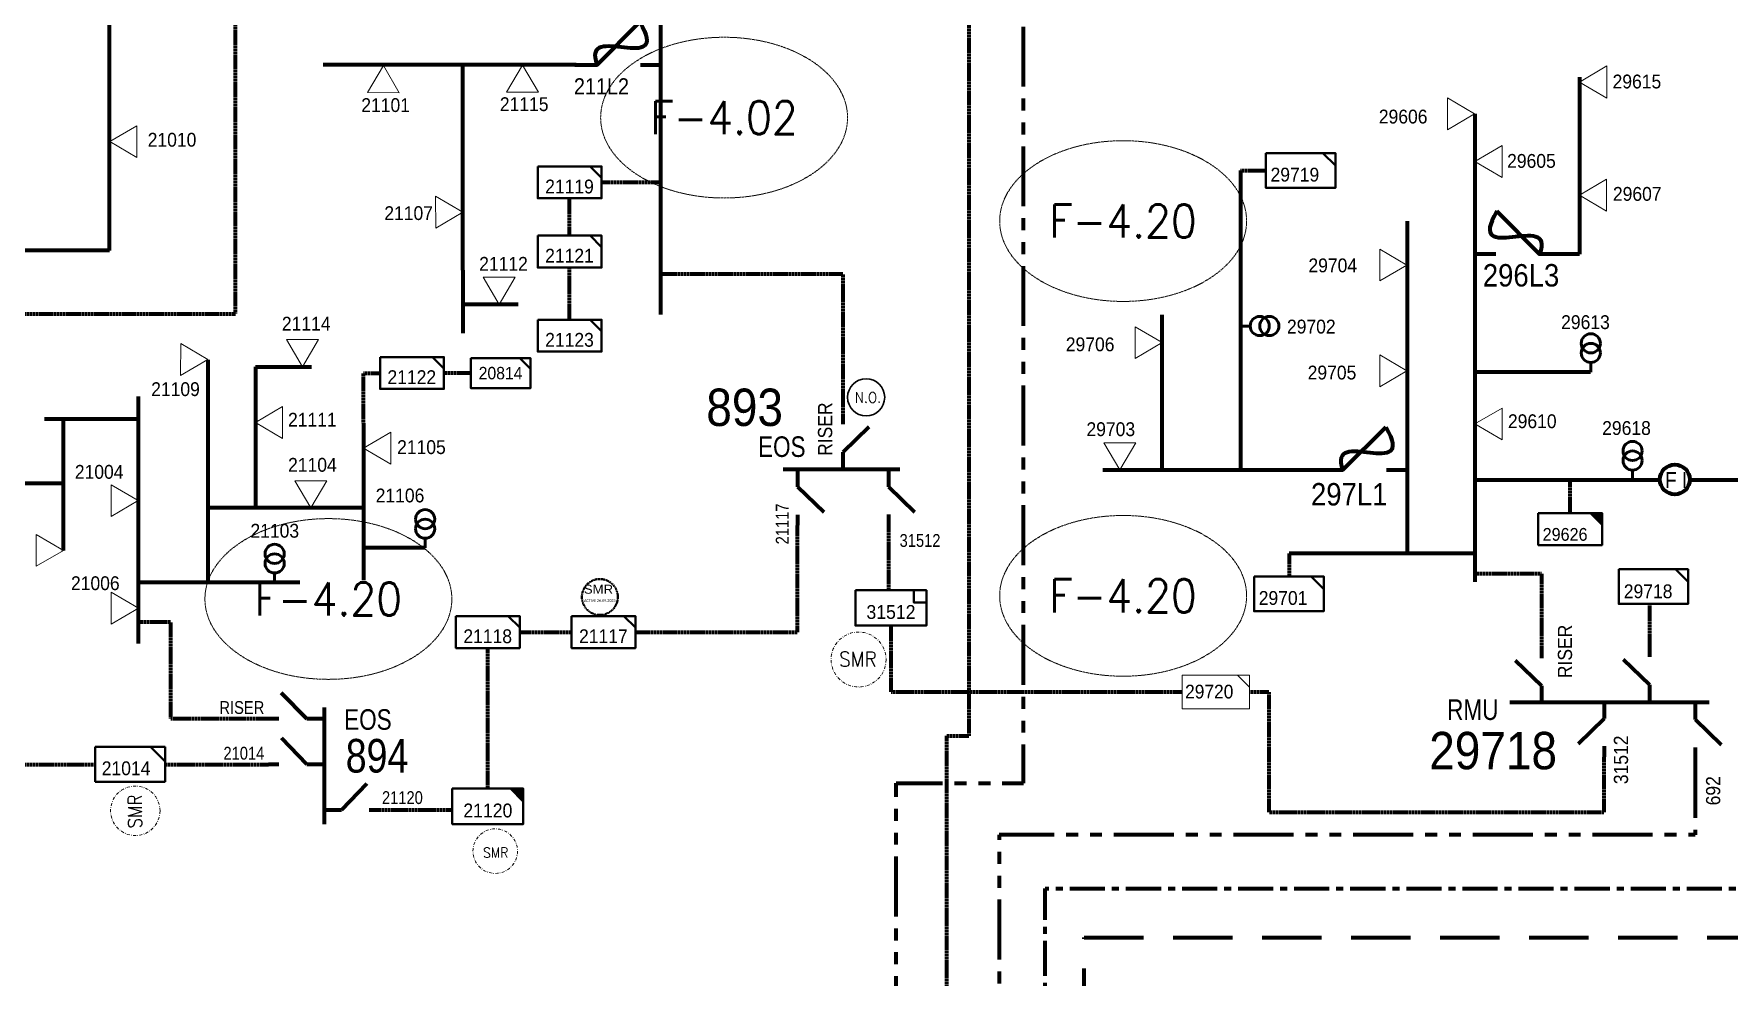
# Model space of a CAD drawing. Header units: metres. Extents: x 65984 to 144644, y -19036 to 23726.
# Drawn here: x 111825.1 to 112278.5, y 20995.5 to 21247.8 of the extents above; entities that cross this region are included whole.
import ezdxf
from ezdxf.enums import TextEntityAlignment as Align

# ---------------------------------------------------------------- set-up
doc = ezdxf.new("R2010")
doc.units = ezdxf.units.M
doc.header["$MEASUREMENT"] = 0
for name, pattern in [('( Center )', [2, 1.25, -0.25, 0.25, -0.25]), ('( Phantom )', [2.5, 1.25, -0.25, 0.25, -0.25, 0.25, -0.25]), ('DGN Style 3', [0.013877, 0, -0.013877]), ('DGN Style 4', [1.6, 0.8, -0.4, 0, -0.4]), ('HIDDEN2', [2381.25, 1587.5, -793.75])]:
    doc.linetypes.add(name, pattern=pattern)
doc.layers.get('0').update_dxf_attribs({"color": 95, "lineweight": 40})
for name, color, linetype, lineweight in [('d_eos', 111, 'Continuous', 40), ('d_eos no', 121, 'Continuous', 40), ('d_fco', 5, 'Continuous', 40), ('d_fco text', 95, 'Continuous', 40), ('d_oh branch', 94, 'Continuous', 40), ('d_switch', 95, 'Continuous', 40), ('d_tf', 1, 'Continuous', 40), ('d_tf no', 6, 'Continuous', 40), ('d_tf_200', 1, 'Continuous', 40), ('d_ug cable', 95, 'Continuous', 40), ('d_unit sub', 7, 'Continuous', 40), ('EARTH FAULT INDICATOR', 95, 'Continuous', 40), ('FDR  1  16', 234, 'Continuous', 40), ('fedr no', 95, 'Continuous', 40), ('O H MAIN FEEDER', 4, 'Continuous', 100), ('SW N O', 114, 'Continuous', 30)]:
    doc.layers.add(name, color=color, linetype=linetype, lineweight=lineweight)
doc.styles.get("Standard").update_dxf_attribs({"font": 'txt.shx'})
doc.styles.add('Style-Andalus', font='andlso.ttf')
doc.styles.add('Style-Arial', font='arial.ttf')
doc.styles.add('Style-ENGINEERING', font='ENGINEERING.shx')
doc.styles.add('Style-msdefault', font='msdefault.shx')
doc.styles.add('Style-simplex', font='simplex.shx')
doc.styles.add('Style-STANDARD', font='STANDARD.shx')

# ---------------------------------------------------------------- blocks, each defined once
blk = doc.blocks.new('TF_8')
at = {"color": 0, "linetype": 'ByBlock', "lineweight": -2}
blk.add_line((6.3, 4.95), (9.9, 1.35), dxfattribs=at)
blk.add_3dface([(-10.1, 4.95), (9.9, 4.95), (9.9, -5.05), (-10.1, -5.05)], dxfattribs=at)
blk = doc.blocks.new('TFU_20')
at = {"layer": 'd_tf_200', "color": 94, "linetype": 'Continuous', "lineweight": 53}
blk.add_line((0, 10), (0, 0), dxfattribs=at)
for centre in [(0, 30), (0, 20)]:
    blk.add_circle(centre, 10, dxfattribs=at)
blk = doc.blocks.new('*U746')
at = {"layer": 'd_fco', "color": 1, "linetype": 'Continuous', "lineweight": 100}
blk.add_line((-4.6, 4.21), (-10.13, 4.21), dxfattribs=at)
at = {"layer": 'd_fco', "color": 1, "linetype": 'Continuous', "lineweight": 100, "flags": 128}
blk.add_lwpolyline([(13.02, 4.21), (7.07, 4.21), (-4.4, -7.26)], dxfattribs=at)
at = {"layer": 'd_fco', "color": 1, "linetype": 'Continuous', "lineweight": 100}
blk.add_open_spline([(-4.4, -7.26), (-13, 7.69), (11.58, -7.67), (7.07, 4.21)], degree=3, dxfattribs=at)
blk = doc.blocks.new('*U771')
at = {"layer": 'd_fco', "color": 94, "linetype": 'Continuous', "lineweight": 100}
blk.add_line((-4.6, 4.21), (-10.13, 4.21), dxfattribs=at)
at = {"layer": 'd_fco', "color": 94, "linetype": 'Continuous', "lineweight": 100, "flags": 128}
blk.add_lwpolyline([(13.02, 4.21), (7.07, 4.21), (-4.4, -7.26)], dxfattribs=at)
at = {"layer": 'd_fco', "color": 94, "linetype": 'Continuous', "lineweight": 100}
blk.add_open_spline([(-4.4, -7.26), (-13, 7.69), (11.58, -7.67), (7.07, 4.21)], degree=3, dxfattribs=at)
blk = doc.blocks.new('*U906')
at = {"layer": 'EARTH FAULT INDICATOR', "color": 2, "linetype": 'Continuous', "lineweight": 100}
blk.add_circle((0.02, 0.13), 4, dxfattribs=at)
at = {"layer": 'EARTH FAULT INDICATOR', "color": 2, "lineweight": 140, "style": 'Style-Andalus', "width": 0.9}
blk.add_text('F I', height=4.234, dxfattribs=at).set_placement((-2.61, 2.11), align=Align.TOP_LEFT)
blk = doc.blocks.new('exist.us-1000kva')
at = {"color": 0, "linetype": 'ByBlock', "lineweight": -2, "flags": 128}
blk.add_lwpolyline([(39.99, 12.92), (32.8, 20), (40, 20)], close=True, dxfattribs=at)
at = {"color": 0, "linetype": 'ByBlock', "lineweight": -2, "extrusion": (0, 0, -1)}
blk.add_solid([(-39.99, 12.92), (-32.8, 20), (-40, 20)], dxfattribs=at)
at = {"color": 0, "linetype": 'ByBlock', "lineweight": -2, "xscale": 2, "yscale": 2}
blk.add_blockref('TF_8', (20.2, 10.1), dxfattribs=at)
blk = doc.blocks.new('TF3')
at = {"color": 0, "linetype": 'ByBlock', "lineweight": -2}
for p, q in [((11.3, 9), (18.3, 9)), ((18.3, 9), (18.3, 2))]:
    blk.add_line(p, q, dxfattribs=at)
at = {"color": 0, "linetype": 'ByBlock', "lineweight": -2, "flags": 128}
blk.add_lwpolyline([(18.3, 2), (11.3, 2), (11.3, 9)], dxfattribs=at)
at = {"color": 0, "linetype": 'ByBlock', "lineweight": -2}
blk.add_3dface([(-21.7, 9), (18.3, 9), (18.3, -11), (-21.7, -11)], dxfattribs=at)
blk = doc.blocks.new('*U683')
at = {"layer": 'd_unit sub', "color": 2, "linetype": 'Continuous', "lineweight": 40}
for p, q in [((-9.2, 4.61), (9.19, 4.61)), ((-9.2, -4.58), (-9.2, 4.61)), ((9.19, 0.73), (5.31, 4.61)), ((5.97, 4.61), (9.19, 4.61)), ((9.19, 4.61), (9.19, 1.4)), ((9.19, 4.61), (9.19, -4.58)), ((9.19, -4.58), (-9.2, -4.58))]:
    blk.add_line(p, q, dxfattribs=at)
blk = doc.blocks.new('*U892')
at = {"layer": 'SW N O', "color": 3}
blk.add_circle((0, 0), 16.8, dxfattribs=at)
at = {"layer": 'SW N O', "color": 3, "style": 'Style-STANDARD'}
blk.add_text('N.O.', height=9.6, dxfattribs=at).set_placement((1.7, -0.2), align=Align.MIDDLE_CENTER)
blk = doc.blocks.new('TRA1_595')
at = {"layer": 'd_tf', "color": 94, "linetype": 'Continuous', "lineweight": 0, "ltscale": 0.00043451, "flags": 128}
blk.add_lwpolyline([(10, -17.1), (0, -0.1), (-10, -17.1)], close=True, dxfattribs=at)
blk = doc.blocks.new('TRA1_594')
at = {"layer": 'd_tf', "color": 94, "linetype": 'Continuous', "lineweight": 0, "ltscale": 0.00043451, "xscale": 1.000046566207833, "yscale": 1.000046566207833, "zscale": 1.000046566207833, "rotation": 180}
blk.add_blockref('TRA1_595', (0, 0), dxfattribs=at)
blk = doc.blocks.new('TRA1_597')
at = {"layer": 'd_tf', "color": 94, "linetype": 'Continuous', "lineweight": 0, "ltscale": 0.000426762, "flags": 128}
blk.add_lwpolyline([(10, -17.1), (0, -0.1), (-10, -17.1)], close=True, dxfattribs=at)
blk = doc.blocks.new('TRA1_596')
at = {"layer": 'd_tf', "color": 94, "linetype": 'Continuous', "lineweight": 0, "ltscale": 0.000426762, "xscale": 1.000046566207833, "yscale": 1.000046566207833, "zscale": 1.000046566207833, "rotation": 180}
blk.add_blockref('TRA1_597', (0, 0), dxfattribs=at)
blk = doc.blocks.new('TRA1_599')
at = {"layer": 'd_tf', "color": 94, "linetype": 'Continuous', "lineweight": 0, "ltscale": 0.000426762, "flags": 128}
blk.add_lwpolyline([(9.9, -17.1), (-0.1, -0.1), (-10.1, -17.1)], close=True, dxfattribs=at)
blk = doc.blocks.new('TRA1_598')
at = {"layer": 'd_tf', "color": 94, "linetype": 'Continuous', "lineweight": 0, "ltscale": 0.000426762, "xscale": 1.000046566207833, "yscale": 1.000046566207833, "zscale": 1.000046566207833, "rotation": 180}
blk.add_blockref('TRA1_599', (0, 0), dxfattribs=at)
blk = doc.blocks.new('TRA1_601')
at = {"layer": 'd_tf', "color": 94, "linetype": 'Continuous', "lineweight": 0, "ltscale": 0.000426762, "flags": 128}
blk.add_lwpolyline([(10, -17), (0, 0), (-10, -17)], close=True, dxfattribs=at)
blk = doc.blocks.new('TRA1_600')
at = {"layer": 'd_tf', "color": 94, "linetype": 'Continuous', "lineweight": 0, "ltscale": 0.000426762, "xscale": 1.000046566088347, "yscale": 1.000046566088347, "zscale": 1.000046566088347, "rotation": 180.0000042736749}
blk.add_blockref('TRA1_601', (0, 0), dxfattribs=at)
blk = doc.blocks.new('TRA1_603')
at = {"layer": 'd_tf', "color": 94, "linetype": 'Continuous', "lineweight": 0, "ltscale": 0.000426762, "flags": 128}
blk.add_lwpolyline([(10, -17), (0, 0), (-10, -17)], close=True, dxfattribs=at)
blk = doc.blocks.new('TRA1_602')
at = {"layer": 'd_tf', "color": 94, "linetype": 'Continuous', "lineweight": 0, "ltscale": 0.000426762, "xscale": 1.000046566207833, "yscale": 1.000046566207833, "zscale": 1.000046566207833, "rotation": 180}
blk.add_blockref('TRA1_603', (0, 0), dxfattribs=at)
blk = doc.blocks.new('TRA1_587')
at = {"layer": 'd_tf', "color": 1, "linetype": 'Continuous', "lineweight": 0, "ltscale": 0.000426762, "flags": 128}
blk.add_lwpolyline([(10, -17), (0, 0), (-10, -17)], close=True, dxfattribs=at)
blk = doc.blocks.new('TRA1_586')
at = {"layer": 'd_tf', "color": 1, "linetype": 'Continuous', "lineweight": 0, "ltscale": 0.000426762, "xscale": 1.000046566088347, "yscale": 1.000046566088347, "zscale": 1.000046566088347, "rotation": 180.0000042736749}
blk.add_blockref('TRA1_587', (0, 0), dxfattribs=at)
blk = doc.blocks.new('TRA1_589')
at = {"layer": 'd_tf', "color": 194, "linetype": 'Continuous', "lineweight": 0, "ltscale": 0.000426762, "flags": 128}
blk.add_lwpolyline([(10, -17), (0, 0), (-10, -17)], close=True, dxfattribs=at)
blk = doc.blocks.new('TRA1_588')
at = {"layer": 'd_tf', "color": 194, "linetype": 'Continuous', "lineweight": 0, "ltscale": 0.000426762, "xscale": 1.000046566088347, "yscale": 1.000046566088347, "zscale": 1.000046566088347, "rotation": 180.0000042736749}
blk.add_blockref('TRA1_589', (0, 0), dxfattribs=at)
blk = doc.blocks.new('TRA1_630')
at = {"layer": 'd_tf', "color": 1, "linetype": 'Continuous', "lineweight": 0, "ltscale": 0.000426762, "flags": 128}
blk.add_lwpolyline([(10.1, -17), (0.1, 0), (-9.9, -17)], close=True, dxfattribs=at)
blk = doc.blocks.new('TRA1_629')
at = {"layer": 'd_tf', "color": 1, "linetype": 'Continuous', "lineweight": 0, "ltscale": 0.000426762, "xscale": 1.000046566088347, "yscale": 1.000046566088347, "zscale": 1.000046566088347, "rotation": 180.0000042736749}
blk.add_blockref('TRA1_630', (0, 0), dxfattribs=at)
blk = doc.blocks.new('*U2163')
at = {"layer": 'd_unit sub', "color": 1, "linetype": 'Continuous', "lineweight": 40, "flags": 128}
blk.add_lwpolyline([(5.46, 4.25), (8.53, 4.25), (8.53, 1.18)], close=True, dxfattribs=at)
at = {"layer": 'd_unit sub', "color": 1, "linetype": 'Continuous', "lineweight": 40, "xscale": 0.8535245333131425, "yscale": 0.8535245333131425, "zscale": 0.4267622666565712}
blk.add_blockref('TF_8', (0.08, 0.03), dxfattribs=at)
blk = doc.blocks.new('*U2330')
at = {"layer": 'd_unit sub', "color": 94, "linetype": 'Continuous', "lineweight": 40, "flags": 128}
blk.add_lwpolyline([(5.46, 4.25), (8.53, 4.25), (8.53, 1.18)], close=True, dxfattribs=at)
at = {"layer": 'd_unit sub', "color": 94, "linetype": 'Continuous', "lineweight": 40, "xscale": 0.8535245333131425, "yscale": 0.8535245333131425, "zscale": 0.4267622666565712}
blk.add_blockref('TF_8', (0.08, 0.03), dxfattribs=at)
blk = doc.blocks.new('*U2355')
at = {"layer": 'd_unit sub', "color": 2, "linetype": 'Continuous', "lineweight": 40, "flags": 128}
blk.add_lwpolyline([(5.46, 4.25), (8.53, 4.25), (8.53, 1.18)], close=True, dxfattribs=at)
at = {"layer": 'd_unit sub', "color": 2, "linetype": 'Continuous', "lineweight": 40, "xscale": 0.8535245333131425, "yscale": 0.8535245333131425, "zscale": 0.4267622666565712}
blk.add_blockref('TF_8', (0.08, 0.03), dxfattribs=at)
blk = doc.blocks.new('*U3573')
at = {"layer": 'd_unit sub', "color": 94, "linetype": 'Continuous', "lineweight": 40, "flags": 128}
blk.add_lwpolyline([(5.46, 4.25), (8.53, 4.25), (8.53, 1.18)], close=True, dxfattribs=at)
at = {"layer": 'd_unit sub', "color": 94, "linetype": 'Continuous', "lineweight": 40, "xscale": 0.8535245333131424, "yscale": 0.8535245333131424, "zscale": 0.4100061018748896}
blk.add_blockref('TF_8', (0.08, 0.03), dxfattribs=at)
blk = doc.blocks.new('*U3831')
at = {"color": 2, "linetype": 'DGN Style 3'}
blk.add_circle((0, 0), 40.1, dxfattribs=at)
at = {"color": 1, "style": 'Style-ENGINEERING', "width": 1.09375}
blk.add_text('SMR', height=20.04, dxfattribs=at).set_placement((29.5, 7.3), align=Align.RIGHT)
at = {"color": 7, "true_color": 0xffffff, "insert": (-35.1, -5.1), "char_height": 5.833, "width": 324.554, "attachment_point": 1}
blk.add_mtext('\\fCalibri|b0|i0|c178178|p39;ACTIVE 26.09.2023\\P', dxfattribs=at)

msp = doc.modelspace()

# ---------------------------------------------------------------- linework, layer by layer
at = {"layer": 'd_eos', "color": 7, "linetype": 'Continuous', "lineweight": 211, "ltscale": 0.638341}
for p, q in [((112041.48, 21143.41), (112041.48, 21146.23)), ((112041.48, 21135.97), (112048.48, 21142.76)), ((112041.48, 21131.32), (112041.48, 21135.97)), ((112056.68, 21131.32), (112025.46, 21131.32)), ((112029.33, 21131.32), (112029.33, 21126.67)), ((112053.62, 21131.32), (112053.62, 21126.67)), ((112029.33, 21126.67), (112036.34, 21119.87)), ((112053.62, 21126.67), (112060.62, 21119.87)), ((112029.33, 21119.22), (112029.33, 21116.4)), ((112053.62, 21119.23), (112053.62, 21116.4)), ((112228.38, 21080.85), (112228.38, 21083.68)), ((112257.24, 21081.15), (112257.24, 21083.98)), ((112228.38, 21073.41), (112221.38, 21080.21)), ((112257.24, 21073.71), (112250.24, 21080.5)), ((111898.04, 21064.57), (111891.24, 21071.57)), ((112228.38, 21068.76), (112228.38, 21073.41)), ((112257.24, 21069.06), (112257.24, 21073.71)), ((111902.69, 21067.63), (111902.69, 21036.41)), ((112219.87, 21069.06), (112273.12, 21069.06)), ((112245.1, 21069.35), (112245.1, 21064.7)), ((112269.39, 21069.06), (112269.39, 21064.41)), ((111890.6, 21064.57), (111887.77, 21064.57)), ((111902.69, 21064.57), (111898.04, 21064.57)), ((112245.1, 21064.7), (112238.1, 21057.91)), ((112269.39, 21064.41), (112276.39, 21057.62)), ((111898.04, 21052.43), (111891.25, 21059.43)), ((112245.1, 21057.26), (112245.1, 21054.43)), ((112269.39, 21056.97), (112269.39, 21054.14)), ((111890.6, 21052.43), (111887.77, 21052.43)), ((111902.69, 21052.43), (111898.04, 21052.43)), ((111907.34, 21040.28), (111914.13, 21047.28)), ((111902.69, 21040.28), (111907.34, 21040.28)), ((111914.78, 21040.28), (111917.6, 21040.28))]:
    msp.add_line(p, q, dxfattribs=at)
at = {"layer": 'd_oh branch', "color": 194, "linetype": 'Continuous', "lineweight": 100}
for q in [(111845.27, 21339.86), (111724.99, 21189.88)]:
    msp.add_line((111845.27, 21189.88), q, dxfattribs=at)
at = {"layer": 'd_oh branch', "color": 1, "linetype": 'Continuous', "lineweight": 100}
for p, q in [((111970.13, 21239.59), (111902.43, 21239.59)), ((111939.77, 21184.66), (111939.77, 21239.59)), ((111939.77, 21184.66), (111939.77, 21167.79)), ((111939.77, 21175.52), (111954.55, 21175.52))]:
    msp.add_line(p, q, dxfattribs=at)
at = {"layer": 'd_oh branch', "color": 94, "linetype": 'Continuous', "lineweight": 100}
for p, q in [((112238.43, 21236.3), (112238.43, 21188.95)), ((112210.43, 21226.44), (112210.43, 21101.3)), ((112147.82, 21211.29), (112147.82, 21131.07)), ((112192.33, 21197.71), (112192.33, 21108.84)), ((112238.43, 21188.95), (112232.15, 21188.95)), ((112126.88, 21131.18), (112126.88, 21172.65)), ((111871.58, 21160.69), (111871.58, 21101.04)), ((111884.32, 21158.8), (111884.32, 21121.06)), ((111884.32, 21158.8), (111899.33, 21158.8)), ((112241.43, 21157.36), (112210.43, 21157.36)), ((111853.01, 21084.74), (111853.01, 21150.82)), ((111853.14, 21144.79), (111827.9, 21144.77)), ((111832.96, 21109.65), (111833, 21144.77)), ((111913.23, 21143.73), (111913.23, 21101.68)), ((112110.98, 21131.18), (112170.07, 21131.18)), ((111833.23, 21127.59), (111807.94, 21127.58)), ((112210.89, 21128.55), (112259.96, 21128.55)), ((112267.96, 21128.55), (112309.3, 21128.55)), ((111913.23, 21121.06), (111871.58, 21121.06)), ((111929.7, 21110.34), (111913.29, 21110.34)), ((112210.42, 21108.84), (112160.81, 21108.84)), ((111896.16, 21101.04), (111853.01, 21101.04))]:
    msp.add_line(p, q, dxfattribs=at)
at = {"layer": 'd_ug cable', "color": 94, "linetype": 'DGN Style 3', "lineweight": 100}
for p, q in [((112147.82, 21211.29), (112154.57, 21211.29)), ((112235.95, 21119.65), (112235.95, 21128.55)), ((112053.62, 21116.4), (112053.62, 21099.02)), ((112160.81, 21108.84), (112160.81, 21102.69)), ((112257.24, 21083.98), (112257.24, 21095.36)), ((111946.47, 21045.93), (111946.47, 21083.54)), ((111955.01, 21087.81), (111968.87, 21087.81)), ((111917.6, 21040.28), (111936.98, 21040.28))]:
    msp.add_line(p, q, dxfattribs=at)
at = {"layer": 'd_ug cable', "color": 1, "linetype": 'DGN Style 3', "lineweight": 100}
for p, q in [((111992.73, 21208.11), (111976.89, 21208.11)), ((111968.36, 21193.88), (111968.36, 21203.85)), ((111968.36, 21171.37), (111968.36, 21185.34))]:
    msp.add_line(p, q, dxfattribs=at)
at = {"layer": 'd_ug cable', "color": 194, "linetype": 'DGN Style 3', "lineweight": 100, "flags": 128}
msp.add_lwpolyline([(111776.05, 21172.99), (111878.97, 21172.99), (111878.97, 21333.64), (111925.53, 21333.64), (111925.53, 21370.19)], dxfattribs=at)
at = {"layer": 'd_ug cable', "color": 251, "linetype": 'DGN Style 3', "lineweight": 100, "flags": 128}
msp.add_lwpolyline([(111895.28, 20644.58), (111895.28, 20675.57), (112069.27, 20675.57), (112069.27, 21060.05), (112075.22, 21060.05), (112075.22, 21320.87), (112116.13, 21320.87), (112116.13, 21354.9)], dxfattribs=at)
at = {"layer": 'd_ug cable', "color": 1, "linetype": '( Phantom )', "lineweight": 140, "ltscale": 12.802868, "flags": 128}
msp.add_lwpolyline([(111814.73, 20644.58), (111814.73, 20690.41), (112055.7, 20690.41), (112055.7, 21047.38), (112089.75, 21047.38), (112089.75, 21253.28)], dxfattribs=at)
at = {"layer": 'd_ug cable', "color": 1, "linetype": 'DGN Style 3', "lineweight": 100, "flags": 128}
msp.add_lwpolyline([(112041.48, 21146.23), (112041.48, 21183.6), (111992.73, 21183.6)], dxfattribs=at)
at = {"layer": 'd_ug cable', "color": 94, "linetype": 'DGN Style 3', "lineweight": 100, "flags": 128}
for points in [[(111913.23, 21143.73), (111913.23, 21157.11), (111917.64, 21157.11)], [(111941.93, 21157.07), (111934.71, 21157.11), (111934.71, 21157.11)], [(111985.95, 21087.81), (112029.33, 21087.81), (112029.33, 21116.4)], [(112228.38, 21083.68), (112228.38, 21103.37), (112210.43, 21103.37)], [(111887.77, 21064.57), (111861.7, 21064.57), (111861.7, 21090.44), (111853.01, 21090.44)], [(112054.28, 21089.53), (112054.28, 21071.81), (112132.2, 21071.81)], [(112150.23, 21071.81), (112155.38, 21071.81), (112155.38, 21039.67), (112245.1, 21039.67), (112245.1, 21054.43)], [(111817.94, 21052.43), (111841.48, 21052.43)], [(111860.14, 21052.43), (111887.77, 21052.43)]]:
    msp.add_lwpolyline(points, dxfattribs=at)
at = {"layer": 'd_ug cable', "color": 251, "linetype": 'HIDDEN2', "lineweight": 106, "ltscale": 0.01}
msp.add_lwpolyline([(111853.85, 20529.49), (112105.94, 20529.49), (112105.94, 21006.08), (112649.02, 21006.08), (112649.02, 21060.93)], dxfattribs=at)
at = {"layer": 'd_ug cable', "color": 94, "linetype": '( Phantom )', "lineweight": 140, "ltscale": 12.802868, "flags": 128}
msp.add_lwpolyline([(112269.39, 21054.14), (112269.39, 21033.55), (112083.24, 21033.55), (112083.24, 20572.93), (111578.65, 20572.93)], dxfattribs=at)
at = {"layer": 'd_ug cable', "color": 2, "linetype": 'DGN Style 4', "lineweight": 13}
for centre, radius in [((112045.64, 21080.47), 7.35), ((111852.19, 21040.01), 6.62), ((111948.45, 21029.21), 5.96)]:
    msp.add_circle(centre, radius, dxfattribs=at)
at = {"layer": 'FDR  1  16', "color": 3, "linetype": '( Center )', "lineweight": 140, "ltscale": 7.500037, "flags": 128}
msp.add_lwpolyline([(111933.11, 20498.27), (112095.51, 20498.27), (112095.51, 21019.22), (112328.02, 21019.22), (112328.02, 21054.14)], dxfattribs=at)
at = {"layer": 'fedr no', "color": 82, "linetype": 'DGN Style 3', "lineweight": 13, "true_color": 0x1dc70e}
for centre in [(112009.67, 21225.44), (112116.4, 21197.77), (111903.83, 21096.67), (112116.4, 21097.51)]:
    msp.add_ellipse(centre, major_axis=(33.02, 0), ratio=0.651175, dxfattribs=at)
at = {"layer": 'O H MAIN FEEDER', "color": 1, "lineweight": 211, "ltscale": 0.498271}
msp.add_line((111992.73, 21172.8), (111992.73, 21564.04), dxfattribs=at)

# ---------------------------------------------------------------- block references
at = {"color": 1, "xscale": 0.12, "yscale": 0.12, "zscale": 0.12}
msp.add_blockref('*U3831', (111976.44, 21097.2), dxfattribs=at)
at = {"layer": 'd_fco', "color": 1, "linetype": 'Continuous', "lineweight": 100, "rotation": 180.0000000006}
msp.add_blockref('*U746', (111982.75, 21243.8), dxfattribs=at)
at = {"layer": 'd_fco', "color": 94, "linetype": 'Continuous', "lineweight": 100, "extrusion": (0, 0, -1), "rotation": 180.0000000006}
msp.add_blockref('*U771', (-112220.71, 21193.16), dxfattribs=at)
at = {"layer": 'd_fco', "color": 94, "linetype": 'Continuous', "lineweight": 100, "rotation": 180.0000000006}
msp.add_blockref('*U771', (112182.25, 21135.39), dxfattribs=at)
at = {"layer": 'd_tf', "color": 1, "linetype": 'Continuous', "lineweight": 0, "ltscale": 0.000426762, "xscale": 0.4267628141947012, "yscale": 0.4267628141947012, "zscale": 0.4267628141947012}
for name, p, rotation in [('TRA1_586', (111918.54, 21239.37), 179.9082192556203), ('TRA1_586', (111955.77, 21239.51), 179.9082192556203), ('TRA1_629', (111949.54, 21175.49), 359.9082192556203)]:
    msp.add_blockref(name, p, dxfattribs=dict(at, rotation=rotation))
at = {"layer": 'd_tf', "color": 94, "linetype": 'Continuous', "lineweight": 0, "ltscale": 0.00043451, "xscale": 0.4316925952365011, "yscale": 0.4316925952365011, "zscale": 0.4316925952365011, "rotation": 270}
msp.add_blockref('TRA1_594', (112238.39, 21234.95), dxfattribs=at)
at = {"layer": 'd_tf', "color": 94, "linetype": 'Continuous', "lineweight": 0, "ltscale": 0.000426762}
for name, p, xscale, yscale, zscale, rotation in [('TRA1_596', (112210.46, 21226.46), 0.4267622666565712, 0.4267622666565712, 0.4267622666565712, 89.99999999999999), ('TRA1_598', (112210.45, 21213.77), 0.4267622666565712, 0.4267622666565712, 0.4267622666565712, 270), ('TRA1_598', (112238.42, 21204.71), 0.4267622666565712, 0.4267622666565712, 0.4267622666565712, 270), ('TRA1_596', (112192.32, 21186.01), 0.4267622666565712, 0.4267622666565712, 0.4267622666565712, 89.99999999999999), ('TRA1_600', (111896.91, 21158.8), 0.4267628141947012, 0.4267628141947012, 0.4267628141947012, 359.9082192556203), ('TRA1_596', (112126.89, 21165.24), 0.4267622666565712, 0.4267622666565712, 0.4267622666565712, 89.99999999999999), ('TRA1_600', (111871.58, 21160.71), 0.4267628141947012, 0.4267628141947012, 0.4267628141947012, 89.90821925562032), ('TRA1_596', (112192.35, 21157.72), 0.4267622666565712, 0.4267622666565712, 0.4267622666565712, 89.99999999999999), ('TRA1_600', (111884.33, 21143.87), 0.4267628141947012, 0.4267628141947012, 0.4267628141947012, 269.9082192556203), ('TRA1_602', (112210.49, 21143.49), 0.4267622666565712, 0.4267622666565712, 0.4267622666565712, 270), ('TRA1_600', (111913.24, 21137.04), 0.4267628141947012, 0.4267628141947012, 0.4267628141947012, 269.9082192556203), ('TRA1_600', (112115.51, 21131.18), 0.4267628141947012, 0.4267628141947012, 0.4267628141947012, 359.9082192556203), ('TRA1_596', (111853, 21122.98), 0.4267622666565712, 0.4267622666565712, 0.4267622666565712, 89.99999999999999), ('TRA1_600', (111899.15, 21121.05), 0.4267628141947012, 0.4267628141947012, 0.4267628141947012, 359.9082192556203), ('TRA1_600', (111832.95, 21109.68), 0.4267628141947012, 0.4267628141947012, 0.4267628141947012, 89.90821925562032), ('TRA1_600', (111853.02, 21094.21), 0.4267628141947012, 0.4267628141947012, 0.4267628141947012, 89.90821925562032)]:
    msp.add_blockref(name, p, dxfattribs=dict(at, xscale=xscale, yscale=yscale, zscale=zscale, rotation=rotation))
at = {"layer": 'd_tf', "color": 194, "linetype": 'Continuous', "lineweight": 0, "ltscale": 0.000426762, "xscale": 0.4267628141947012, "yscale": 0.4267628141947012, "zscale": 0.4267628141947012, "rotation": 269.9082192556203}
msp.add_blockref('TRA1_588', (111845.37, 21219.03), dxfattribs=at)
at = {"layer": 'd_tf', "color": 1, "linetype": 'Continuous', "lineweight": 0, "ltscale": 0.000426762, "extrusion": (0, 0, -1), "xscale": 0.4267628141947012, "yscale": 0.4267628141947012, "zscale": 0.4267628141947012, "rotation": 269.8478740107381}
msp.add_blockref('TRA1_586', (-111939.79, 21200.14), dxfattribs=at)
at = {"layer": 'd_tf_200', "color": 94, "linetype": 'Continuous', "lineweight": 53, "xscale": 0.2560573599939425, "yscale": 0.2560573599939425, "zscale": 0.2560573599939425}
for p, rotation in [((112147.82, 21169.69), 269.9999999999998), ((112241.48, 21157.37), 359.9999999999999), ((112252.66, 21128.59), 359.9999999999999), ((111889.45, 21101.06), 359.9999999999999)]:
    msp.add_blockref('TFU_20', p, dxfattribs=dict(at, rotation=rotation))
at = {"layer": 'd_tf_200', "color": 94, "linetype": 'Continuous', "lineweight": 53, "extrusion": (0, 0, -1), "xscale": 0.2560573599939425, "yscale": 0.2560573599939425, "zscale": 0.2560573599939425, "rotation": 359.9999999999999}
msp.add_blockref('TFU_20', (-111929.7, 21110.34), dxfattribs=at)
at = {"layer": 'd_unit sub', "color": 94, "linetype": 'Continuous', "lineweight": 40}
for name, p, xscale, yscale, zscale in [('TF_8', (112163.97, 21211.34), 0.9308181921767498, 0.9308181921767498, 0.4267622666565712), ('*U3573', (111949.93, 21157.09), 0.9367812777286793, 0.9367812777286793, 0.9367812777286793), ('TF_8', (112160.82, 21098.08), 0.9308181921767498, 0.9308181921767498, 0.4267622666565712), ('TF_8', (112258.31, 21100.04), 0.9266325657980028, 0.9266325657980028, 0.4267622666565712)]:
    msp.add_blockref(name, p, dxfattribs=dict(at, xscale=xscale, yscale=yscale, zscale=zscale))
at = {"layer": 'd_unit sub', "color": 1, "linetype": 'Continuous', "lineweight": 40}
for p in [(111968.36, 21208.13), (111968.36, 21189.62), (111968.36, 21167.12)]:
    msp.add_blockref('*U2163', p, dxfattribs=at)
at = {"layer": 'd_unit sub', "color": 94, "linetype": 'Continuous', "lineweight": 40}
for p in [(111926.18, 21157.13), (111946.48, 21087.82)]:
    msp.add_blockref('*U2330', p, dxfattribs=at)
at = {"layer": 'd_unit sub', "color": 94, "linetype": 'Continuous', "lineweight": 40, "xscale": 0.4267622666571532, "yscale": 0.4267622666571532, "zscale": 0.4267622666571532, "rotation": 359.9999999999999}
msp.add_blockref('exist.us-1000kva', (112227.41, 21111.11), dxfattribs=at)
at = {"layer": 'd_unit sub', "color": 2, "linetype": 'Continuous', "lineweight": 40}
for name, p, xscale, yscale, zscale in [('TF3', (112055.09, 21094.75), 0.4743316728760994, 0.4743316728760994, 0.1475740590934058), ('*U683', (111850.82, 21052.41), 1.014612674800173, 1.014612674800173, 1.014612674800173)]:
    msp.add_blockref(name, p, dxfattribs=dict(at, xscale=xscale, yscale=yscale, zscale=zscale))
msp.add_blockref('*U2355', (111977.42, 21087.82), dxfattribs=at)
at = {"layer": 'd_unit sub', "color": 94, "linetype": 'Continuous', "lineweight": 13, "xscale": 0.901587818644189, "yscale": 0.901587818644189, "zscale": 0.7167967312726437, "rotation": 359.9999999999999}
msp.add_blockref('TF_8', (112141.3, 21071.85), dxfattribs=at)
at = {"layer": 'd_unit sub', "color": 2, "linetype": 'Continuous', "lineweight": 40, "xscale": 0.47433167287538, "yscale": 0.47433167287538, "zscale": 0.4267622666565712, "rotation": 359.9999999999999}
msp.add_blockref('exist.us-1000kva', (111936.98, 21036.44), dxfattribs=at)
at = {"layer": 'EARTH FAULT INDICATOR', "color": 2, "linetype": 'Continuous', "lineweight": 100}
msp.add_blockref('*U906', (112263.94, 21128.5), dxfattribs=at)
at = {"layer": 'SW N O', "color": 3, "xscale": 0.2950694635422144, "yscale": 0.2950694635422144, "zscale": 0.2950694635422144}
msp.add_blockref('*U892', (112047.66, 21150.62), dxfattribs=at)

# ---------------------------------------------------------------- texts
at = {"layer": 'd_eos no', "color": 7, "linetype": 'Continuous', "lineweight": 140, "style": 'Style-Arial', "width": 0.88}
msp.add_text('893', height=10, dxfattribs=at).set_placement((112004.91, 21142.95))
at = {"layer": 'd_eos no', "color": 7, "linetype": 'Continuous', "lineweight": 53, "style": 'Style-msdefault', "width": 0.818182}
msp.add_text('EOS', height=5.5, dxfattribs=at).set_placement((112018.75, 21134.67))
for s, p in [('EOS', (111908.05, 21067.18)), ('RMU', (112203.06, 21069.81))]:
    msp.add_text(s, height=5.5, dxfattribs=at).set_placement(p, align=Align.TOP_LEFT)
at = {"layer": 'd_eos no', "color": 7, "linetype": 'Continuous', "lineweight": 140}
for s, height, style, width, p in [('29718', 10, 'Style-Arial', 0.88, (112198.27, 21061.12)), ('894', 9, 'Style-msdefault', 0.833333, (111908.47, 21059.23))]:
    msp.add_text(s, height=height, dxfattribs=dict(at, style=style, width=width)).set_placement(p, align=Align.TOP_LEFT)
at = {"layer": 'd_fco text', "color": 1, "linetype": 'Continuous', "lineweight": 80, "style": 'Style-msdefault', "width": 0.916667}
msp.add_text('211L2', height=4.325, dxfattribs=at).set_placement((111969.5, 21235.97), align=Align.TOP_LEFT)
at = {"layer": 'd_fco text', "color": 94, "linetype": 'Continuous', "lineweight": 80, "style": 'Style-msdefault', "width": 0.916667}
for s, p in [('296L3', (112212.6, 21186.26)), ('297L1', (112166.64, 21127.68))]:
    msp.add_text(s, height=6, dxfattribs=at).set_placement(p, align=Align.TOP_LEFT)
at = {"layer": 'd_switch', "color": 3, "linetype": 'Continuous', "lineweight": 30, "style": 'Style-ENGINEERING', "width": 0.921053}
for s, rotation, p in [('RISER', 90.0075, (112034.78, 21134.95)), ('RISER', 90, (112232.67, 21075.49)), ('31512', 90, (112247.65, 21047.13)), ('692', 90, (112272.3, 21041.46))]:
    msp.add_text(s, height=3.8, rotation=rotation, dxfattribs=at).set_placement(p, align=Align.TOP_LEFT)
at = {"layer": 'd_switch', "color": 3, "linetype": 'Continuous', "lineweight": 30, "style": 'Style-ENGINEERING', "width": 0.857143}
msp.add_text('21117', height=3.43, rotation=90, dxfattribs=at).set_placement((112023.5, 21122.21), align=Align.TOP_RIGHT)
at = {"layer": 'd_switch', "color": 40, "linetype": 'Continuous', "lineweight": 30, "style": 'Style-ENGINEERING', "width": 0.857143}
msp.add_text('31512', height=3.43, dxfattribs=at).set_placement((112056.61, 21110.61))
at = {"layer": 'd_switch', "color": 3, "linetype": 'Continuous', "lineweight": 30, "style": 'Style-ENGINEERING', "width": 0.857143}
for s, p in [('RISER', (111886.69, 21069.35)), ('21014', (111886.69, 21057.12)), ('21120', (111929.09, 21045.25))]:
    msp.add_text(s, height=3.43, dxfattribs=at).set_placement(p, align=Align.TOP_RIGHT)
at = {"layer": 'd_tf no', "color": 94, "linetype": 'Continuous', "lineweight": 40, "style": 'Style-msdefault', "width": 0.945946}
for s, height, p in [('29615', 3.7, (112247.31, 21236.95)), ('29606', 3.7, (112184.79, 21227.57)), ('29605', 3.7, (112219.1, 21215.71)), ('29719', 3.7, (112155.83, 21212.04)), ('29607', 3.7, (112247.4, 21206.89)), ('29704', 3.7, (112165.96, 21187.76)), ('21114', 3.7, (111891.39, 21172.16)), ('29702', 3.7, (112160.22, 21171.39)), ('29613', 3.7, (112233.55, 21172.58)), ('29706', 3.7, (112101.07, 21166.64)), ('21122', 3.7, (111919.63, 21157.86)), ('20814', 3.33, (111944.03, 21158.76)), ('29705', 3.7, (112165.75, 21159.09)), ('21109', 3.7, (111856.43, 21154.65)), ('21111', 3.7, (111893.03, 21146.47)), ('29703', 3.7, (112106.59, 21143.94)), ('29610', 3.7, (112219.32, 21146.07)), ('29618', 3.7, (112244.53, 21144.25)), ('21105', 3.7, (111922.21, 21139.14)), ('21104', 3.7, (111893.05, 21134.41)), ('21004', 3.7, (111836.01, 21132.53)), ('21106', 3.7, (111916.48, 21126.21)), ('21103', 3.7, (111882.98, 21116.77)), ('29626', 3.412, (112228.61, 21115.66)), ('21006', 3.7, (111834.98, 21102.74)), ('29701', 3.7, (112152.67, 21098.79)), ('29718', 3.7, (112250.31, 21100.57)), ('21118', 3.7, (111939.93, 21088.55))]:
    msp.add_text(s, height=height, dxfattribs=at).set_placement(p, align=Align.TOP_LEFT)
at = {"layer": 'd_tf no', "color": 1, "linetype": 'Continuous', "lineweight": 40, "style": 'Style-msdefault', "width": 0.945946}
for s, p in [('21101', (111912.63, 21230.64)), ('21115', (111949.69, 21230.89)), ('21119', (111961.81, 21208.86)), ('21112', (111944.16, 21188.18)), ('21121', (111961.81, 21190.35)), ('21123', (111961.81, 21167.85))]:
    msp.add_text(s, height=3.7, dxfattribs=at).set_placement(p, align=Align.TOP_LEFT)
at = {"layer": 'd_tf no', "color": 194, "linetype": 'Continuous', "lineweight": 40, "style": 'Style-msdefault', "width": 0.945946}
msp.add_text('21010', height=3.7, dxfattribs=at).set_placement((111855.5, 21221.37), align=Align.TOP_LEFT)
at = {"layer": 'd_tf no', "color": 1, "linetype": 'Continuous', "lineweight": 40, "style": 'Style-msdefault', "width": 0.945946}
msp.add_text('21107', height=3.7, rotation=0.0603, dxfattribs=at).set_placement((111931.8, 21201.75), align=Align.TOP_RIGHT)
at = {"layer": 'd_tf no', "color": 2, "linetype": 'Continuous', "lineweight": 40, "style": 'Style-msdefault'}
for s, width, p in [('31512', 0.953514, (112047.74, 21095.04)), ('21014', 0.945946, (111843.21, 21053.23)), ('21120', 0.953514, (111939.92, 21041.94))]:
    msp.add_text(s, height=3.7, dxfattribs=dict(at, width=width)).set_placement(p, align=Align.TOP_LEFT)
at = {"layer": 'd_tf no', "color": 121, "linetype": 'Continuous', "lineweight": 40, "style": 'Style-msdefault', "width": 0.945946}
msp.add_text('21117', height=3.7, dxfattribs=at).set_placement((111970.87, 21088.55), align=Align.TOP_LEFT)
at = {"layer": 'd_tf no', "color": 1, "linetype": 'Continuous', "lineweight": 13, "style": 'Style-simplex', "width": 0.909091}
for height, p in [(3.976, (112045.46, 21080.57)), (2.669, (111948.59, 21028.81))]:
    msp.add_text('SMR', height=height, dxfattribs=at).set_placement(p, align=Align.MIDDLE_CENTER)
at = {"layer": 'd_tf no', "color": 94, "linetype": 'Continuous', "lineweight": 13, "style": 'Style-msdefault', "width": 0.945946}
msp.add_text('29720', height=3.67, dxfattribs=at).set_placement((112132.97, 21073.72), align=Align.TOP_LEFT)
at = {"layer": 'd_tf no', "color": 1, "linetype": 'Continuous', "lineweight": 13, "style": 'Style-simplex', "width": 0.909091}
msp.add_text('SMR', height=3.578, rotation=90, dxfattribs=at).set_placement((111852.1, 21039.85), align=Align.MIDDLE_CENTER)
at = {"layer": 'fedr no', "color": 6, "linetype": 'Continuous', "lineweight": 40, "char_height": 8.852, "attachment_point": 5, "style": 'Style-STANDARD'}
for s, insert in [('F-4.02', (112009.67, 21225.44)), ('F-4.20', (112116.4, 21197.77)), ('F-4.20', (112116.4, 21097.51)), ('F-4.20', (111903.83, 21096.67))]:
    msp.add_mtext(s, dxfattribs=dict(at, insert=insert))

doc.saveas('drawing.dxf')
